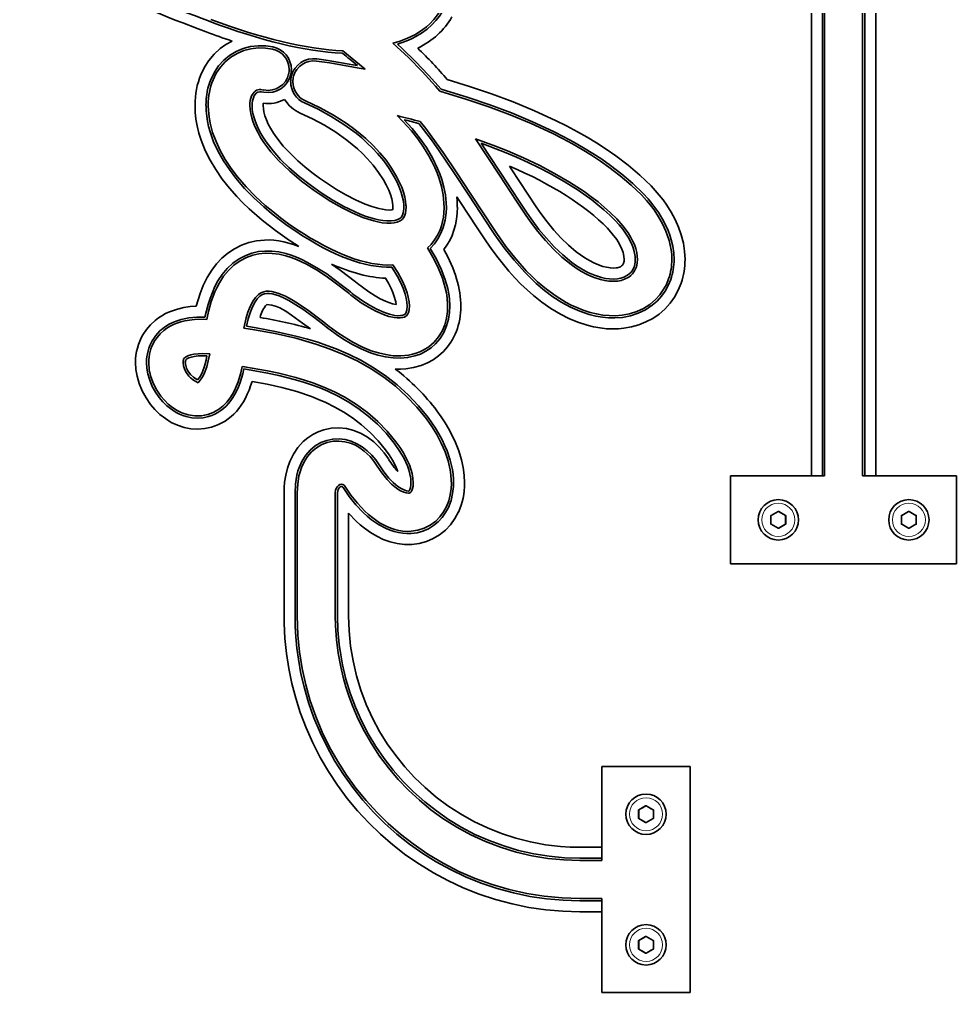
# Model space of a CAD drawing. Extents: x 155 to 1136, y 87 to 920.
# Drawn here: x 161.8 to 289.5, y 309.3 to 441.9 of the extents above; entities that cross this region are included whole.
import ezdxf

# ---------------------------------------------------------------- set-up
doc = ezdxf.new("R2010")
doc.units = 0

msp = doc.modelspace()

# ---------------------------------------------------------------- linework, layer by layer
at = {"color": 7, "lineweight": 35}
for p, q in [((269.75, 379.7), (269.75, 489)), ((271.25, 489), (271.25, 379.7)), ((271.55, 489), (271.55, 379.7)), ((276.74, 489), (276.74, 379.7)), ((277.04, 489), (277.04, 379.7)), ((278.54, 489), (278.54, 379.7))]:
    msp.add_line(p, q, dxfattribs=at)
at = {"color": 7, "lineweight": 35, "ltscale": 0.098192}
msp.add_line((208.95, 435.07), (205.92, 437.57), dxfattribs=at)
at = {"color": 7, "lineweight": 35, "ltscale": 0.000252398}
msp.add_line((223.98, 425.62), (223.99, 425.61), dxfattribs=at)
msp.add_line((223.98, 425.62), (223.99, 425.61), dxfattribs=at)
at = {"color": 7, "lineweight": 35, "ltscale": 0.149236}
msp.add_line((227.27, 420.64), (223.98, 425.62), dxfattribs=at)
at = {"color": 7, "lineweight": 35, "ltscale": 0.011049}
msp.add_line((228.84, 421.52), (228.6, 421.89), dxfattribs=at)
at = {"color": 7, "lineweight": 35, "ltscale": 0.019283}
msp.add_line((221.84, 417.07), (221.42, 417.72), dxfattribs=at)
at = {"color": 7, "lineweight": 35, "ltscale": 0.024292}
msp.add_line((186.79, 396.34), (187.76, 396.33), dxfattribs=at)
at = {"color": 7, "lineweight": 35, "ltscale": 0.024293}
msp.add_line((187.76, 396.33), (187.56, 395.38), dxfattribs=at)
at = {"color": 7, "lineweight": 35, "ltscale": 0.024294}
msp.add_line((187.76, 396.33), (187.56, 395.38), dxfattribs=at)
at = {"color": 7, "lineweight": 35, "ltscale": 0.008042}
msp.add_line((184.16, 395.35), (184.22, 395.66), dxfattribs=at)
at = {"color": 7, "lineweight": 35, "ltscale": 0.008052}
msp.add_line((184.22, 395.66), (184.48, 395.85), dxfattribs=at)
at = {"color": 7, "lineweight": 35, "ltscale": 0.00503}
msp.add_line((184.46, 395.29), (184.49, 395.49), dxfattribs=at)
at = {"color": 7, "lineweight": 35, "ltscale": 0.005031}
msp.add_line((184.49, 395.49), (184.65, 395.61), dxfattribs=at)
at = {"color": 7, "lineweight": 35, "ltscale": 0.015181}
msp.add_line((186.78, 396.04), (187.39, 396.03), dxfattribs=at)
at = {"color": 7, "lineweight": 35, "ltscale": 0.015182}
msp.add_line((187.39, 396.03), (187.27, 395.44), dxfattribs=at)
at = {"color": 7, "lineweight": 35, "ltscale": 0.018255}
msp.add_line((186.18, 392.35), (185.56, 392.73), dxfattribs=at)
at = {"color": 7, "lineweight": 35, "ltscale": 0.018248}
msp.add_line((186.18, 392.35), (185.56, 392.73), dxfattribs=at)
at = {"color": 7, "lineweight": 35, "ltscale": 0.011405}
msp.add_line((186.11, 392.75), (185.72, 392.99), dxfattribs=at)
at = {"color": 7, "lineweight": 35, "ltscale": 0.011408}
msp.add_line((186.38, 393.11), (186.11, 392.75), dxfattribs=at)
at = {"color": 7, "lineweight": 35, "ltscale": 0.018251}
msp.add_line((186.62, 392.93), (186.18, 392.35), dxfattribs=at)
msp.add_line((186.62, 392.93), (186.18, 392.35), dxfattribs=at)
at = {"color": 7, "lineweight": 35, "ltscale": 0.275003}
for p, q in [((269.75, 379.7), (258.75, 379.7)), ((258.75, 379.7), (269.75, 379.7)), ((278.54, 379.7), (289.54, 379.7)), ((278.54, 379.7), (289.54, 379.7)), ((241.22, 329.1), (241.22, 340.1)), ((241.22, 329.1), (241.22, 340.1)), ((241.22, 320.31), (241.22, 309.31)), ((241.22, 309.31), (241.22, 320.31))]:
    msp.add_line(p, q, dxfattribs=at)
at = {"color": 7, "lineweight": 35, "ltscale": 0.3}
for p, q in [((258.75, 379.7), (258.75, 367.7)), ((258.75, 379.7), (258.75, 367.7)), ((289.54, 379.7), (289.54, 367.7)), ((241.22, 340.1), (253.22, 340.1)), ((241.22, 340.1), (253.22, 340.1)), ((241.22, 309.31), (253.22, 309.31))]:
    msp.add_line(p, q, dxfattribs=at)
at = {"color": 7, "lineweight": 35, "ltscale": 0.0375}
for p, q in [((269.75, 379.7), (271.25, 379.7)), ((269.75, 379.7), (271.25, 379.7)), ((278.54, 379.7), (277.04, 379.7)), ((277.04, 379.7), (278.54, 379.7)), ((241.22, 327.6), (241.22, 329.1)), ((241.22, 327.6), (241.22, 329.1)), ((241.22, 320.31), (241.22, 321.81)), ((241.22, 320.31), (241.22, 321.81))]:
    msp.add_line(p, q, dxfattribs=at)
at = {"color": 7, "lineweight": 35, "ltscale": 0.0075}
for p, q in [((271.25, 379.7), (271.55, 379.7)), ((276.74, 379.7), (277.04, 379.7)), ((241.22, 327.6), (241.22, 327.3)), ((241.22, 322.11), (241.22, 321.81))]:
    msp.add_line(p, q, dxfattribs=at)
at = {"color": 7, "lineweight": 35, "ltscale": 0.418545}
for p, q in [((197.89, 360.63), (197.89, 377.38)), ((199.39, 360.63), (199.39, 377.38)), ((199.69, 360.63), (199.69, 377.38)), ((204.88, 360.63), (204.88, 377.38)), ((205.18, 360.63), (205.18, 377.38))]:
    msp.add_line(p, q, dxfattribs=at)
at = {"color": 7, "lineweight": 35, "ltscale": 0.349131}
msp.add_line((206.68, 374.6), (206.68, 360.63), dxfattribs=at)
at = {"color": 7, "lineweight": 13, "ltscale": 0.027424}
for p, q in [((264.2, 374.25), (264.2, 373.16)), ((266.25, 374.34), (265.3, 374.89)), ((266.3, 373.16), (266.3, 374.25)), ((281.99, 374.25), (281.99, 373.16)), ((282.99, 374.89), (282.04, 374.34)), ((284.04, 374.34), (283.09, 374.89)), ((284.09, 373.16), (284.09, 374.25)), ((264.25, 373.07), (265.2, 372.52)), ((247.17, 334.79), (246.22, 334.24)), ((248.22, 334.24), (247.27, 334.79)), ((246.22, 332.97), (247.17, 332.42)), ((247.27, 332.42), (248.22, 332.97)), ((247.17, 316.99), (246.22, 316.45)), ((248.22, 316.45), (247.27, 316.99)), ((246.17, 316.36), (246.17, 315.26)), ((248.27, 315.26), (248.27, 316.36)), ((246.22, 315.18), (247.17, 314.63)), ((247.27, 314.63), (248.22, 315.18))]:
    msp.add_line(p, q, dxfattribs=at)
at = {"color": 7, "lineweight": 13, "ltscale": 0.00125}
for p, q in [((264.2, 374.25), (264.25, 374.25)), ((264.25, 374.34), (264.27, 374.3)), ((265.2, 374.89), (265.22, 374.84)), ((265.3, 374.89), (265.27, 374.84)), ((266.25, 374.34), (266.22, 374.3)), ((266.3, 374.25), (266.25, 374.25)), ((281.99, 374.25), (282.04, 374.25)), ((282.04, 374.34), (282.06, 374.3)), ((282.99, 374.89), (283.01, 374.84)), ((283.09, 374.89), (283.06, 374.84)), ((284.04, 374.34), (284.01, 374.3)), ((284.09, 374.25), (284.04, 374.25)), ((264.2, 373.16), (264.25, 373.16)), ((264.25, 373.07), (264.27, 373.11)), ((265.2, 372.52), (265.22, 372.56)), ((265.3, 372.52), (265.27, 372.56)), ((266.25, 373.07), (266.22, 373.11)), ((266.3, 373.16), (266.25, 373.16)), ((281.99, 373.16), (282.04, 373.16)), ((282.04, 373.07), (282.06, 373.11)), ((282.99, 372.52), (283.01, 372.56)), ((283.09, 372.52), (283.06, 372.56)), ((284.04, 373.07), (284.01, 373.11)), ((284.09, 373.16), (284.04, 373.16)), ((246.17, 334.15), (246.22, 334.15)), ((246.22, 334.24), (246.24, 334.19)), ((247.17, 334.79), (247.19, 334.74)), ((247.27, 334.79), (247.24, 334.74)), ((248.22, 334.24), (248.19, 334.19)), ((248.27, 334.15), (248.22, 334.15)), ((246.17, 333.05), (246.22, 333.05)), ((246.22, 332.97), (246.24, 333.01)), ((248.22, 332.97), (248.19, 333.01)), ((248.27, 333.05), (248.22, 333.05)), ((247.17, 332.42), (247.19, 332.46)), ((247.27, 332.42), (247.24, 332.46)), ((247.17, 316.99), (247.19, 316.95)), ((247.27, 316.99), (247.24, 316.95)), ((246.17, 316.36), (246.22, 316.36)), ((246.22, 316.45), (246.24, 316.4)), ((248.22, 316.45), (248.19, 316.4)), ((248.27, 316.36), (248.22, 316.36)), ((246.17, 315.26), (246.22, 315.26)), ((246.22, 315.18), (246.24, 315.22)), ((247.17, 314.63), (247.19, 314.67)), ((247.27, 314.63), (247.24, 314.67)), ((248.22, 315.18), (248.19, 315.22)), ((248.27, 315.26), (248.22, 315.26))]:
    msp.add_line(p, q, dxfattribs=at)
at = {"color": 7, "lineweight": 13, "ltscale": 0.027423}
msp.add_line((265.2, 374.89), (264.25, 374.34), dxfattribs=at)
at = {"color": 7, "lineweight": 35, "ltscale": 0.027424}
for p, q in [((264.25, 374.25), (264.25, 373.16)), ((265.22, 374.84), (264.27, 374.3)), ((266.22, 374.3), (265.27, 374.84)), ((266.25, 373.16), (266.25, 374.25)), ((282.04, 374.25), (282.04, 373.16)), ((283.01, 374.84), (282.06, 374.3)), ((284.01, 374.3), (283.06, 374.84)), ((284.04, 373.16), (284.04, 374.25)), ((246.22, 316.36), (246.22, 315.26)), ((248.22, 315.26), (248.22, 316.36))]:
    msp.add_line(p, q, dxfattribs=at)
at = {"color": 7, "lineweight": 13, "ltscale": 0.000750001}
for p, q in [((266.22, 374.23), (266.22, 374.26)), ((284.01, 374.23), (284.01, 374.26))]:
    msp.add_line(p, q, dxfattribs=at)
at = {"color": 7, "lineweight": 13, "ltscale": 0.000750008}
for p, q in [((264.27, 373.17), (264.28, 373.14)), ((282.07, 373.17), (282.07, 373.14))]:
    msp.add_line(p, q, dxfattribs=at)
at = {"color": 7, "lineweight": 35, "ltscale": 0.027425}
for p, q in [((264.27, 373.11), (265.22, 372.56)), ((265.27, 372.56), (266.22, 373.11)), ((282.06, 373.11), (283.01, 372.56)), ((283.06, 372.56), (284.01, 373.11)), ((246.22, 334.15), (246.22, 333.05)), ((247.19, 334.74), (246.24, 334.19)), ((248.19, 334.19), (247.24, 334.74)), ((248.22, 333.05), (248.22, 334.15)), ((246.24, 333.01), (247.19, 332.46)), ((247.24, 332.46), (248.19, 333.01)), ((247.19, 316.95), (246.24, 316.4)), ((248.19, 316.4), (247.24, 316.95)), ((246.24, 315.22), (247.19, 314.67)), ((247.24, 314.67), (248.19, 315.22))]:
    msp.add_line(p, q, dxfattribs=at)
at = {"color": 7, "lineweight": 13, "ltscale": 0.027425}
for p, q in [((265.3, 372.52), (266.25, 373.07)), ((282.04, 373.07), (282.99, 372.52)), ((283.09, 372.52), (284.04, 373.07)), ((246.17, 334.15), (246.17, 333.05)), ((248.27, 333.05), (248.27, 334.15))]:
    msp.add_line(p, q, dxfattribs=at)
at = {"color": 7, "lineweight": 35, "ltscale": 0.325}
for p, q in [((271.75, 367.7), (258.75, 367.7)), ((289.54, 367.7), (276.54, 367.7)), ((253.22, 340.1), (253.22, 327.1)), ((253.22, 322.31), (253.22, 309.31))]:
    msp.add_line(p, q, dxfattribs=at)
at = {"color": 7, "lineweight": 35, "ltscale": 0.119794}
for p, q in [((276.54, 367.7), (271.75, 367.7)), ((253.22, 327.1), (253.22, 322.31))]:
    msp.add_line(p, q, dxfattribs=at)
at = {"color": 7, "lineweight": 13, "ltscale": 0.000750005}
msp.add_line((248.19, 334.13), (248.19, 334.16), dxfattribs=at)
at = {"color": 7, "lineweight": 13, "ltscale": 0.000750767}
for p, q in [((246.24, 333.07), (246.24, 333.04)), ((248.19, 316.34), (248.19, 316.37)), ((246.24, 315.28), (246.24, 315.25))]:
    msp.add_line(p, q, dxfattribs=at)
at = {"color": 7, "lineweight": 35, "ltscale": 0.075}
for p, q in [((238.22, 329.1), (241.22, 329.1)), ((238.22, 327.6), (241.22, 327.6)), ((238.22, 327.3), (241.22, 327.3)), ((238.22, 322.11), (241.22, 322.11)), ((238.22, 321.81), (241.22, 321.81)), ((238.22, 320.31), (241.22, 320.31))]:
    msp.add_line(p, q, dxfattribs=at)
at = {"color": 7, "lineweight": 35}
for points in [[(212.74, 438.64), (213.57, 438.88), (214.71, 439.3), (215.8, 439.83), (216.82, 440.49), (217.3, 440.86), (217.75, 441.26), (218.3, 441.84), (218.8, 442.47), (219.21, 443.11)], [(213.34, 438.49), (214.63, 438.94), (215.26, 439.22), (215.86, 439.53), (216.64, 440), (217.38, 440.53), (218.05, 441.13), (218.58, 441.7), (219.06, 442.32), (219.47, 442.96)], [(186.56, 434.33), (187.05, 435.34), (187.66, 436.28), (188.38, 437.14), (189.2, 437.89), (189.98, 438.45), (190.82, 438.92)], [(187.94, 433.75), (188.4, 434.68), (188.98, 435.54), (189.68, 436.3), (190.48, 436.96), (191.36, 437.5), (192.32, 437.91), (193.32, 438.17), (194.35, 438.29), (195.39, 438.27), (196.38, 438.12)], [(188.22, 433.63), (188.66, 434.53), (189.22, 435.35), (189.88, 436.09), (190.65, 436.72), (191.49, 437.23), (192.41, 437.62), (193.37, 437.87), (194.35, 437.99), (195.35, 437.97), (196.31, 437.83)], [(219.12, 432.09), (218.53, 432.78), (216.72, 434.77), (214.83, 436.69), (212.74, 438.64)], [(219.29, 432.35), (217.59, 434.28), (215.82, 436.13), (213.97, 437.92), (213.34, 438.49)], [(202.31, 436.2), (204.11, 435.93), (207.87, 435.27), (208.95, 435.07)], [(202.35, 436.49), (203.91, 436.27), (207.27, 435.69), (207.89, 435.57)], [(220.14, 433.67), (223.16, 432.75), (226.15, 431.74), (229.11, 430.64), (232.02, 429.43), (234.89, 428.11), (236.4, 427.36), (237.89, 426.56), (239.18, 425.83), (240.45, 425.06), (241.78, 424.21), (243.09, 423.3), (244.77, 422.03), (246.38, 420.67), (247.9, 419.2)], [(195.16, 432.25), (194.72, 432.31), (194.5, 432.3), (194.16, 432.21), (193.97, 432.1), (193.8, 431.96), (193.55, 431.61), (193.47, 431.44)], [(246.82, 418.16), (245.41, 419.52), (243.92, 420.79), (242.36, 421.99), (241.19, 422.81), (239.99, 423.59), (238.7, 424.39), (237.38, 425.14), (236, 425.89), (234.61, 426.6), (231.77, 427.92), (228.88, 429.12), (225.95, 430.22), (222.99, 431.23), (219.29, 432.35)], [(195.1, 431.96), (194.84, 432), (194.58, 432), (194.34, 431.96), (194.13, 431.85), (193.9, 431.61), (193.75, 431.32)], [(246.61, 417.95), (245.2, 419.3), (243.72, 420.57), (242.16, 421.76), (241, 422.58), (239.8, 423.36), (238.51, 424.15), (237.2, 424.9), (235.82, 425.64), (234.43, 426.35), (231.59, 427.67), (228.71, 428.87), (225.78, 429.97), (222.81, 430.97), (219.12, 432.09)], [(198.65, 411.76), (196.73, 413.1), (194.89, 414.54), (193.12, 416.08), (192.28, 416.89), (191.47, 417.73), (190.44, 418.9), (189.47, 420.12), (188.59, 421.41), (187.83, 422.69), (187.16, 424.02), (186.61, 425.41), (186.3, 426.37), (186.06, 427.35), (185.89, 428.28), (185.79, 429.22), (185.76, 430.15)], [(199.48, 413.01), (198.34, 413.79), (197.23, 414.61), (196.16, 415.45), (195.13, 416.32), (193.78, 417.55), (192.51, 418.85), (191.32, 420.24), (190.44, 421.4), (189.63, 422.62), (188.91, 423.89), (188.3, 425.2), (187.81, 426.56), (187.61, 427.29), (187.46, 428.02), (187.35, 428.71), (187.28, 429.4), (187.26, 430.15)], [(199.65, 413.26), (198.51, 414.04), (197.4, 414.86), (196.35, 415.68), (195.33, 416.54), (194, 417.76), (192.73, 419.06), (191.56, 420.42), (190.69, 421.57), (189.89, 422.77), (189.18, 424.02), (188.62, 425.22), (188.16, 426.46), (187.82, 427.74), (187.67, 428.6), (187.58, 429.47), (187.56, 430.15)], [(193.24, 430.15), (193.27, 429.59), (193.36, 429.04), (193.5, 428.44), (193.69, 427.86), (193.97, 427.17), (194.3, 426.5), (194.7, 425.8), (195.13, 425.12), (196.09, 423.85), (197.15, 422.65), (197.89, 421.9), (198.66, 421.18), (200.28, 419.82), (201.98, 418.56), (202.8, 418)], [(193.54, 430.15), (193.57, 429.6), (193.66, 429.06), (193.8, 428.47), (193.99, 427.9), (194.28, 427.22), (194.61, 426.56), (195.01, 425.86), (195.45, 425.19), (196.39, 423.96), (197.43, 422.79), (198.55, 421.68), (199.96, 420.46), (201.44, 419.32), (202.97, 418.25)], [(195.04, 430.15), (195.07, 429.7), (195.14, 429.27), (195.29, 428.72), (195.49, 428.18), (195.74, 427.61), (196.03, 427.06), (196.45, 426.39), (196.9, 425.73), (197.79, 424.62), (198.75, 423.58), (199.78, 422.59), (200.72, 421.78), (201.69, 421), (202.73, 420.23), (203.8, 419.5)], [(214.21, 416.55), (214.15, 417.1), (214.04, 417.63), (213.86, 418.3), (213.63, 418.94), (213.3, 419.7), (212.92, 420.43), (212.24, 421.54), (211.48, 422.59), (210.65, 423.59), (209.96, 424.33), (209.24, 425.03), (208.48, 425.72), (207.7, 426.37), (206.06, 427.57), (204.33, 428.66), (202.54, 429.63), (200.7, 430.49)], [(214.51, 416.57), (214.45, 417.13), (214.34, 417.67), (214.16, 418.34), (213.93, 419), (213.6, 419.76), (213.23, 420.49), (212.55, 421.62), (211.79, 422.69), (210.96, 423.7), (210.02, 424.7), (209.03, 425.64), (207.99, 426.52), (207.17, 427.15), (206.34, 427.74), (204.61, 428.84), (202.82, 429.82), (200.82, 430.76)], [(212.71, 416.47), (212.66, 416.95), (212.56, 417.42), (212.38, 418.02), (212.15, 418.61), (211.82, 419.32), (211.44, 420), (210.77, 421.03), (210.03, 422), (209.22, 422.92), (208.57, 423.59), (207.9, 424.23), (206.46, 425.42), (204.97, 426.49), (203.4, 427.46), (201.77, 428.33), (200.1, 429.11)], [(219.69, 416.86), (219.57, 417.98), (219.34, 419.1), (219.02, 420.19), (218.74, 420.95), (218.43, 421.7), (218.04, 422.51), (217.61, 423.3), (216.9, 424.47), (216.11, 425.6), (215.25, 426.68), (214.1, 427.96), (213.31, 428.76)], [(219.99, 416.88), (219.88, 417.95), (219.67, 419.01), (219.38, 420.05), (219.12, 420.81), (218.82, 421.56), (218.11, 423.02), (217.29, 424.41), (216.37, 425.74), (215.37, 427.01), (214.28, 428.2)], [(216.28, 427.68), (217.97, 425.47), (219.05, 423.97), (221.13, 420.9), (223.09, 417.91)], [(216.46, 427.94), (217.2, 427), (218.64, 425.06), (219.57, 423.75), (221.36, 421.09), (223.34, 418.08)], [(223.99, 425.61), (226.71, 424.61), (228.36, 423.95), (230.53, 423.01), (232.66, 422), (234.76, 420.9), (236.8, 419.71), (238.78, 418.42), (239.74, 417.72), (240.68, 417), (241.53, 416.29), (242.36, 415.54), (243.25, 414.68)], [(223.99, 425.61), (226.71, 424.61), (228.36, 423.95), (230.53, 423.01), (232.66, 422), (234.76, 420.9), (236.8, 419.71), (238.78, 418.42), (239.74, 417.72), (240.68, 417), (241.53, 416.29), (242.36, 415.54), (243.25, 414.68)], [(227.52, 420.8), (225.67, 423.62), (224.74, 425.03)], [(224.74, 425.03), (227.92, 423.8), (229.55, 423.11), (231.16, 422.39), (232.64, 421.67), (234.09, 420.92), (236.07, 419.8), (237.99, 418.59), (239.84, 417.27), (241.49, 415.93), (242.28, 415.21), (243.03, 414.47)], [(232.26, 416.33), (231.11, 418.05), (228.84, 421.52)], [(230.77, 415.32), (229.59, 417.09), (227.27, 420.64)], [(231.02, 415.49), (229.84, 417.25), (227.52, 420.8)], [(203.8, 419.5), (205.05, 418.7), (206.33, 417.95), (207.62, 417.28), (208.95, 416.7), (209.87, 416.37), (210.82, 416.1), (211.29, 416), (211.77, 415.93), (212.23, 415.9), (212.54, 415.92), (212.69, 415.94)], [(247.9, 419.2), (249.03, 417.94), (249.56, 417.27), (250.05, 416.58), (250.66, 415.62), (251.2, 414.62), (251.66, 413.58), (252.03, 412.51), (252.31, 411.41), (252.48, 410.29), (252.54, 409.17)], [(202.8, 418), (204.28, 417.06), (205.8, 416.19), (207.19, 415.5), (208.62, 414.89), (209.36, 414.64), (210.11, 414.42), (210.69, 414.28), (211.28, 414.18), (211.88, 414.12), (212.49, 414.12), (212.9, 414.16), (213.32, 414.25), (213.73, 414.43)], [(202.97, 418.25), (204.45, 417.31), (205.96, 416.44), (207.5, 415.68), (208.28, 415.35), (209.09, 415.04), (210.2, 414.71), (210.77, 414.57), (211.34, 414.48), (211.92, 414.42), (212.49, 414.42), (213.01, 414.48), (213.27, 414.55), (213.58, 414.69)], [(223.09, 417.91), (226.27, 413.07), (226.63, 412.53)], [(223.34, 418.08), (226.52, 413.24), (226.88, 412.7)], [(250.74, 409.17), (250.72, 409.83), (250.64, 410.48), (250.53, 411.13), (250.37, 411.77), (249.94, 413.02), (249.48, 414.02), (248.94, 414.99), (248.32, 415.91), (247.82, 416.58), (247.29, 417.22), (246.61, 417.95)], [(251.04, 409.17), (251, 410.08), (250.87, 410.97), (250.66, 411.85), (250.46, 412.5), (250.22, 413.13), (249.64, 414.36), (248.95, 415.53), (248.16, 416.63), (247.51, 417.41), (246.82, 418.16)], [(213.58, 414.69), (213.84, 414.9), (214.03, 415.19), (214.14, 415.53), (214.21, 416.08), (214.22, 416.27)], [(213.73, 414.43), (214, 414.63), (214.21, 414.89), (214.35, 415.18), (214.44, 415.49), (214.5, 415.88), (214.52, 416.27)], [(217.42, 410.73), (217.92, 411.22), (218.41, 411.83), (218.82, 412.5), (219.15, 413.21), (219.34, 413.77), (219.49, 414.33), (219.61, 414.92), (219.68, 415.52), (219.71, 416.19), (219.69, 416.86)], [(217.81, 410.68), (218.38, 411.3), (218.87, 412), (219.27, 412.74), (219.58, 413.53), (219.84, 414.52), (219.98, 415.53), (220.01, 416.2), (219.99, 416.88)], [(225.39, 411.69), (224.19, 413.48), (221.84, 417.07)], [(243.14, 408.01), (242.76, 407.99), (242.37, 408.01), (241.85, 408.1), (241.35, 408.22), (240.73, 408.44), (240.13, 408.7), (239.5, 409.02), (238.89, 409.39), (237.72, 410.21), (236.64, 411.13), (235.62, 412.12), (234.66, 413.18), (233.75, 414.28), (232.9, 415.42), (232.26, 416.33)], [(243.38, 406.23), (242.76, 406.19), (242.15, 406.22), (241.59, 406.3), (241.04, 406.42), (240.41, 406.61), (239.81, 406.84), (239.1, 407.17), (238.41, 407.55), (237.7, 407.99), (237.02, 408.47), (235.77, 409.48), (234.6, 410.58), (233.5, 411.76), (232.47, 412.99), (231.5, 414.28), (230.77, 415.32)], [(243.38, 406.23), (242.76, 406.19), (242.15, 406.22), (241.59, 406.3), (241.04, 406.42), (240.41, 406.61), (239.81, 406.84), (239.1, 407.17), (238.41, 407.55), (237.7, 407.99), (237.02, 408.47), (235.77, 409.48), (234.6, 410.58), (233.5, 411.76), (232.47, 412.99), (231.5, 414.28), (230.77, 415.32)], [(243.34, 406.53), (242.79, 406.49), (242.24, 406.51), (241.69, 406.59), (241.14, 406.71), (240.2, 407.01), (239.29, 407.41), (238.43, 407.89), (237.75, 408.31), (237.11, 408.77), (235.87, 409.78), (234.72, 410.88), (233.64, 412.05), (232.63, 413.27), (231.81, 414.37), (231.02, 415.49)], [(243.03, 414.47), (243.57, 413.89), (244.07, 413.28), (244.44, 412.76), (244.79, 412.22), (245.27, 411.27), (245.47, 410.77), (245.61, 410.25), (245.73, 409.56), (245.73, 408.86), (245.68, 408.51), (245.59, 408.17)], [(243.25, 414.68), (244.06, 413.77), (244.79, 412.79), (245.11, 412.27), (245.4, 411.72), (245.63, 411.2), (245.82, 410.66), (245.95, 410.13), (246.03, 409.59), (246.05, 409.15), (246.02, 408.72), (245.96, 408.39), (245.87, 408.07)], [(243.25, 414.68), (244.06, 413.77), (244.79, 412.79), (245.11, 412.27), (245.4, 411.72), (245.63, 411.2), (245.82, 410.66), (245.95, 410.13), (246.03, 409.59), (246.05, 409.15), (246.02, 408.72), (245.96, 408.39), (245.87, 408.07)], [(226.63, 412.53), (227.89, 410.76), (229.24, 409.05), (230.7, 407.42), (231.46, 406.65), (232.26, 405.9), (233.37, 404.96), (234.53, 404.1), (235.75, 403.31), (236.95, 402.66), (238.19, 402.12), (239.48, 401.68), (240.37, 401.46), (241.27, 401.31), (242.11, 401.22), (242.96, 401.2), (244.02, 401.28)], [(226.88, 412.7), (228.13, 410.94), (229.47, 409.24), (230.91, 407.63), (231.67, 406.87), (232.45, 406.13), (233.68, 405.1), (234.97, 404.16), (236.34, 403.32), (237.04, 402.95), (237.77, 402.62), (238.67, 402.26), (239.59, 401.96), (240.46, 401.75), (241.35, 401.6), (242.18, 401.52), (243.01, 401.51), (243.98, 401.58)], [(241.96, 413.42), (242.63, 412.68), (243.23, 411.88), (243.62, 411.25), (243.93, 410.58), (244.1, 410.12), (244.21, 409.63), (244.25, 409.18)], [(185.92, 402.81), (186.17, 403.67), (186.45, 404.52), (186.89, 405.63), (187.42, 406.7), (188.04, 407.72), (188.69, 408.57), (189.42, 409.35), (190.24, 410.04), (191.14, 410.63), (192.08, 411.1)], [(192.08, 411.1), (193.09, 411.47), (194.14, 411.7), (195.21, 411.81), (195.86, 411.82), (196.5, 411.78), (197.19, 411.69), (197.88, 411.57), (199.17, 411.21), (199.92, 410.94)], [(244.21, 399.79), (243.45, 399.72), (242.69, 399.7), (241.83, 399.74), (240.96, 399.84), (240.07, 400), (239.19, 400.21), (237.94, 400.62), (236.72, 401.12), (235.55, 401.71), (234.27, 402.48), (233.04, 403.33), (231.87, 404.26), (231.01, 405.02), (230.18, 405.81), (229.34, 406.67), (228.54, 407.56), (227.05, 409.38), (226.2, 410.52), (225.39, 411.69)], [(187.11, 401.32), (187.54, 403.02), (187.81, 403.85), (188.12, 404.67), (188.48, 405.47), (188.89, 406.24), (189.47, 407.12), (190.14, 407.93), (190.9, 408.65), (191.76, 409.25), (192.67, 409.72)], [(192.67, 409.72), (193.52, 410.03), (194.39, 410.23), (195.28, 410.32), (196.24, 410.31), (197.19, 410.19), (198.13, 409.98), (198.87, 409.75), (199.6, 409.48), (200.32, 409.17), (201.02, 408.82), (202.38, 408.05), (203.71, 407.19), (204.56, 406.58), (206.22, 405.32), (206.7, 404.94)], [(192.79, 409.45), (193.62, 409.74), (194.47, 409.94), (195.34, 410.02), (196.29, 410), (197.23, 409.88), (198.15, 409.66), (198.88, 409.43), (199.59, 409.16), (200.97, 408.51), (202.31, 407.74), (203.61, 406.89), (204.87, 405.98), (206.52, 404.7)], [(218.33, 397.89), (218.93, 398.61), (219.42, 399.41), (219.79, 400.27), (220.03, 401.18), (220.16, 402.08), (220.18, 403), (220.12, 403.92), (220.01, 404.61), (219.87, 405.29), (219.48, 406.63), (218.96, 407.92), (218.34, 409.18), (217.42, 410.73)], [(218.54, 397.68), (219.16, 398.42), (219.67, 399.23), (220.05, 400.11), (220.31, 401.04), (220.45, 401.95), (220.48, 402.87), (220.43, 403.8), (220.34, 404.5), (220.2, 405.19), (219.82, 406.54), (219.32, 407.86), (218.62, 409.3), (217.81, 410.68)], [(187.35, 401.01), (187.59, 402.06), (187.98, 403.42), (188.47, 404.74), (188.77, 405.38), (189.09, 405.99), (189.66, 406.87), (190.31, 407.68), (191.06, 408.39), (191.9, 408.99), (192.79, 409.45)], [(204.37, 408.54), (205.54, 407.72), (207.63, 406.12)], [(214.97, 402.79), (214.93, 403.41), (214.82, 404.02), (214.66, 404.62), (214.35, 405.48), (213.97, 406.32), (213.39, 407.39), (212.71, 408.42)], [(244.17, 408.67), (244.03, 408.41), (243.9, 408.28), (243.73, 408.18), (243.31, 408.04), (243.14, 408.01)], [(214.67, 402.79), (214.64, 403.34), (214.54, 403.9), (214.39, 404.46), (214.11, 405.28), (213.75, 406.08), (213.34, 406.86), (212.56, 408.11)], [(245.59, 408.17), (245.41, 407.77), (245.15, 407.41), (244.71, 407.02), (244.19, 406.74), (243.77, 406.61), (243.34, 406.53)], [(245.87, 408.07), (245.67, 407.62), (245.38, 407.22), (245.14, 406.98), (244.88, 406.77), (244.3, 406.47), (243.84, 406.32), (243.38, 406.23)], [(245.87, 408.07), (245.67, 407.62), (245.38, 407.22), (245.14, 406.98), (244.88, 406.77), (244.3, 406.47), (243.84, 406.32), (243.38, 406.23)], [(213.16, 403.03), (213.11, 403.4), (212.92, 404.14), (212.73, 404.68), (212.5, 405.22), (212.14, 405.93), (211.74, 406.62)], [(243.98, 401.58), (244.98, 401.77), (245.96, 402.08), (246.88, 402.5), (247.74, 403.05), (248.52, 403.71), (249.09, 404.33), (249.58, 405.02), (249.99, 405.76), (250.3, 406.53)], [(244.02, 401.28), (245.1, 401.49), (246.15, 401.83), (247.14, 402.31), (248.06, 402.92), (248.73, 403.49), (249.32, 404.15), (249.83, 404.86), (250.26, 405.64), (250.59, 406.43)], [(252, 405.94), (251.6, 404.97), (251.1, 404.05), (250.49, 403.2), (249.78, 402.42), (248.99, 401.73), (248.13, 401.14), (247.2, 400.65), (246.23, 400.26), (245.22, 399.97), (244.21, 399.79)], [(192.41, 399.83), (192.74, 401.23), (192.98, 402.01), (193.17, 402.52), (193.4, 403.02), (193.67, 403.51), (193.99, 403.97), (194.39, 404.39), (194.61, 404.55), (194.85, 404.68)], [(192.76, 400.07), (193, 401.06), (193.31, 402.03), (193.6, 402.73), (193.95, 403.4), (194.25, 403.81), (194.59, 404.16), (194.77, 404.3), (194.96, 404.4)], [(194.85, 404.68), (195.15, 404.78), (195.47, 404.83), (195.85, 404.83), (196.23, 404.79), (196.71, 404.68), (197.18, 404.53), (198.07, 404.15), (198.91, 403.71), (199.72, 403.23), (201.27, 402.17), (202.79, 401.03), (203.31, 400.62)], [(194.96, 404.4), (195.25, 404.49), (195.55, 404.53), (195.92, 404.53), (196.29, 404.47), (196.76, 404.36), (197.21, 404.2), (197.9, 403.9), (198.56, 403.56), (199.51, 403.01), (200.43, 402.4), (201.95, 401.29), (203.12, 400.39)], [(208.58, 405.38), (209.44, 404.76), (210.33, 404.2), (211, 403.82), (211.7, 403.49), (212.18, 403.3), (212.67, 403.14), (213.16, 403.03)], [(195.55, 403.03), (196.22, 402.95), (196.87, 402.75), (197.3, 402.57), (198.13, 402.11), (198.91, 401.59), (200.42, 400.51), (201.52, 399.73)], [(207.49, 403.95), (208.42, 403.28), (209.38, 402.67), (210.38, 402.12), (211.44, 401.66), (212.17, 401.42), (212.93, 401.26), (213.33, 401.22), (213.73, 401.21), (214.1, 401.27), (214.29, 401.32), (214.51, 401.43), (214.61, 401.52)], [(207.67, 404.18), (208.59, 403.52), (209.55, 402.92), (210.53, 402.38), (211.57, 401.93), (212.28, 401.7), (213.01, 401.55), (213.38, 401.51), (213.74, 401.52), (213.99, 401.55), (214.22, 401.62), (214.39, 401.73)], [(178.66, 398.91), (179.14, 399.62), (179.7, 400.28), (180.33, 400.86), (180.77, 401.2), (181.24, 401.51), (181.76, 401.79), (182.29, 402.04), (183.38, 402.41), (184.22, 402.61), (185.08, 402.74), (185.92, 402.81)], [(214.39, 401.73), (214.48, 401.84), (214.55, 401.98), (214.62, 402.24), (214.67, 402.79)], [(214.61, 401.52), (214.73, 401.68), (214.88, 402.02), (214.94, 402.35), (214.97, 402.79)], [(179.96, 398.15), (180.42, 398.83), (180.97, 399.43), (181.54, 399.9), (182.15, 400.29), (182.81, 400.62), (183.32, 400.82), (183.85, 400.98), (184.92, 401.2), (186.01, 401.31), (187.11, 401.32)], [(180.21, 398), (180.59, 398.55), (181.03, 399.06), (181.52, 399.51), (181.93, 399.8), (182.36, 400.07), (182.82, 400.29), (183.29, 400.48), (183.81, 400.66), (184.35, 400.79), (185.02, 400.91), (185.69, 400.99), (186.94, 401.02), (187.35, 401.01)], [(217.29, 387.45), (216, 389.04), (214.59, 390.52), (213.08, 391.9), (211.47, 393.15), (209.76, 394.28), (207.97, 395.3), (206.1, 396.19), (204.19, 396.97), (202.23, 397.65), (200.86, 398.06), (199.48, 398.43), (196.68, 399.07), (193.86, 399.59), (192.41, 399.83)], [(217.53, 387.63), (216.23, 389.23), (214.82, 390.72), (213.3, 392.1), (211.68, 393.37), (209.96, 394.51), (208.35, 395.43), (206.69, 396.26), (204.98, 396.99), (203.74, 397.46), (202.48, 397.89), (201.09, 398.31), (199.68, 398.69), (196.9, 399.33), (194.1, 399.85), (192.76, 400.07)], [(204.18, 399.56), (205.04, 398.94), (205.91, 398.35), (207.12, 397.63), (208.38, 396.99), (209.68, 396.46), (210.68, 396.14), (211.71, 395.9), (212.76, 395.76), (213.75, 395.73), (214.73, 395.81), (215.7, 396.02), (216.48, 396.29), (217.23, 396.66), (217.92, 397.13), (218.54, 397.68)], [(204.36, 399.8), (205.21, 399.19), (206.07, 398.61), (207.26, 397.9), (208.5, 397.27), (209.78, 396.74), (210.76, 396.43), (211.76, 396.2), (212.78, 396.06), (213.83, 396.03), (214.87, 396.14), (215.4, 396.25), (215.92, 396.4), (216.39, 396.58), (216.84, 396.79), (217.63, 397.28), (218.33, 397.89)], [(184.48, 395.85), (184.79, 396.03), (185.18, 396.17), (185.6, 396.26), (186.19, 396.32), (186.79, 396.34)], [(219.61, 396.64), (218.95, 396.03), (218.21, 395.51), (217.42, 395.07), (216.59, 394.72), (215.55, 394.43), (214.48, 394.27), (213.76, 394.23), (213.04, 394.23)], [(179.7, 389.43), (179.09, 390.31), (178.56, 391.26), (178.15, 392.25), (177.86, 393.29), (177.7, 394.2), (177.65, 395.11)], [(180.89, 390.35), (180.37, 391.09), (179.93, 391.88), (179.58, 392.72), (179.33, 393.58), (179.2, 394.34), (179.15, 395.11)], [(181.12, 390.54), (180.56, 391.36), (180.09, 392.24), (179.74, 393.17), (179.53, 394.13), (179.45, 395.11)], [(184.53, 393.87), (184.33, 394.27), (184.2, 394.67), (184.14, 395.13)], [(184.79, 394.01), (184.61, 394.38), (184.49, 394.74), (184.44, 395.13)], [(184.65, 395.61), (184.91, 395.76), (185.26, 395.88), (185.65, 395.96), (186.21, 396.02), (186.78, 396.04)], [(187.27, 395.44), (187.07, 394.62), (186.79, 393.84), (186.6, 393.45), (186.38, 393.11)], [(187.56, 395.38), (187.35, 394.53), (187.07, 393.73), (186.86, 393.3), (186.62, 392.93)], [(187.56, 395.38), (187.35, 394.53), (187.07, 393.73), (186.86, 393.3), (186.62, 392.93)], [(185.56, 392.73), (185.36, 392.88), (184.93, 393.29), (184.53, 393.87)], [(185.72, 392.99), (185.54, 393.12), (185.15, 393.49), (184.79, 394.01)], [(192.19, 394.6), (191.99, 393.72), (191.62, 392.48), (191.39, 391.88), (191.12, 391.3), (190.85, 390.8), (190.55, 390.32), (190.09, 389.73), (189.56, 389.2), (188.98, 388.74), (188.25, 388.33), (187.51, 388.05)], [(213.14, 384.33), (211.96, 385.77), (210.67, 387.1), (209.27, 388.32), (207.78, 389.42), (206.19, 390.39), (204.77, 391.13), (203.31, 391.78), (201.81, 392.35), (200.67, 392.73), (199.52, 393.07), (197.2, 393.66), (195.65, 393.99), (192.52, 394.55), (192.19, 394.6)], [(212.9, 384.15), (211.81, 385.49), (210.62, 386.74), (209.33, 387.89), (207.95, 388.93), (206.65, 389.78), (205.29, 390.53), (203.88, 391.21), (202.9, 391.62), (201.89, 392), (200.68, 392.41), (199.45, 392.78), (197.17, 393.36), (195.64, 393.68), (192.43, 394.26)], [(211.7, 383.25), (210.71, 384.47), (209.62, 385.61), (208.45, 386.66), (207.21, 387.61), (206.04, 388.38), (204.82, 389.07), (203.57, 389.69), (202.6, 390.11), (201.63, 390.49), (199.64, 391.16), (197.61, 391.71), (195.58, 392.16), (193.54, 392.55)], [(187.6, 387.77), (186.85, 387.6), (186.08, 387.55), (185.32, 387.6), (184.57, 387.76), (184.1, 387.91), (183.65, 388.1), (183.18, 388.34), (182.72, 388.62), (181.92, 389.25), (181.37, 389.78), (180.89, 390.35)], [(187.51, 388.05), (187.07, 387.95), (186.63, 387.88), (186.17, 387.85), (185.72, 387.86), (184.83, 388), (183.97, 388.29), (183.31, 388.61), (182.69, 389.01), (182.12, 389.47), (181.6, 389.98), (181.12, 390.54)], [(188.02, 386.33), (187.09, 386.12), (186.15, 386.05), (185.21, 386.1), (184.28, 386.28), (183.38, 386.58), (182.53, 386.98), (181.72, 387.49), (180.98, 388.07), (180.3, 388.73), (179.7, 389.43)], [(218.73, 388.54), (219.3, 387.74), (219.83, 386.93), (220.29, 386.16), (220.72, 385.37), (221.25, 384.25), (221.7, 383.09), (222.06, 381.89), (222.29, 380.85), (222.44, 379.8), (222.49, 378.74)], [(220.02, 375.52), (220.33, 376.3), (220.54, 377.12), (220.66, 377.96), (220.69, 378.56), (220.68, 379.16), (220.63, 379.84), (220.53, 380.51), (220.24, 381.76), (219.83, 382.98), (219.31, 384.16), (218.71, 385.31), (218.03, 386.4), (217.29, 387.45)], [(220.3, 375.39), (220.65, 376.32), (220.87, 377.28), (220.98, 378.26), (220.98, 379.25), (220.92, 379.9), (220.83, 380.55), (220.53, 381.84), (220.11, 383.09), (219.78, 383.86), (219.42, 384.62), (218.99, 385.42), (218.52, 386.2), (217.53, 387.63)], [(197.89, 377.38), (197.91, 378.11), (197.97, 378.84), (198.12, 379.8), (198.35, 380.74), (198.68, 381.66), (199.16, 382.64), (199.77, 383.55), (200.13, 383.97), (200.51, 384.36), (201.13, 384.89), (201.81, 385.34), (202.53, 385.7), (203.3, 385.97)], [(203.3, 385.97), (204.32, 386.18), (205.36, 386.24), (206.4, 386.13), (207.41, 385.88), (208.38, 385.48), (209.28, 384.96), (210.12, 384.33), (210.87, 383.61), (211.55, 382.82), (212.12, 381.99)], [(199.39, 377.38), (199.45, 378.58), (199.53, 379.18), (199.64, 379.77), (199.79, 380.36), (199.98, 380.93), (200.36, 381.75), (200.85, 382.51), (201.44, 383.19), (202.14, 383.77), (202.91, 384.22), (203.31, 384.39), (203.71, 384.53)], [(203.71, 384.53), (204.54, 384.7), (205.39, 384.73), (206.23, 384.63), (207.05, 384.41), (207.83, 384.07), (208.56, 383.63), (209.23, 383.11), (209.84, 382.52), (210.38, 381.87), (210.85, 381.19)], [(203.79, 384.24), (204.58, 384.4), (205.38, 384.43), (206.17, 384.34), (206.95, 384.13), (207.61, 383.85), (208.23, 383.49), (208.82, 383.07), (209.23, 382.71), (209.61, 382.32), (210.14, 381.7), (210.59, 381.03)], [(199.69, 377.38), (199.75, 378.55), (199.93, 379.7), (200.07, 380.26), (200.26, 380.81), (200.62, 381.6), (201.08, 382.32), (201.65, 382.97), (202.3, 383.51), (203.03, 383.95), (203.41, 384.11), (203.79, 384.24)], [(213.38, 380.28), (213.06, 381.06), (212.66, 381.81), (212.2, 382.54), (211.7, 383.25)], [(215.19, 378.76), (215.16, 379.33), (215.05, 379.91), (214.9, 380.49), (214.7, 381.05), (214.2, 382.13), (213.59, 383.16), (212.9, 384.15)], [(215.49, 378.76), (215.45, 379.38), (215.34, 379.99), (215.18, 380.59), (214.97, 381.18), (214.59, 382.02), (214.15, 382.82), (213.67, 383.59), (213.14, 384.33)], [(210.59, 381.03), (211.23, 380.09), (211.94, 379.2), (212.53, 378.58), (213.2, 378.02), (213.69, 377.7), (214.22, 377.45), (214.52, 377.36), (214.85, 377.32), (214.87, 377.32)], [(210.85, 381.19), (211.48, 380.26), (212.18, 379.39), (212.76, 378.78), (213.4, 378.25), (213.86, 377.95), (214.36, 377.72), (214.6, 377.65), (214.85, 377.62)], [(204.88, 377.38), (204.92, 377.73), (205.05, 378.08), (205.16, 378.24), (205.3, 378.38), (205.49, 378.5), (205.72, 378.55), (205.9, 378.52), (206.07, 378.42), (206.19, 378.28)], [(205.18, 377.38), (205.2, 377.6), (205.26, 377.82), (205.41, 378.07), (205.51, 378.17), (205.63, 378.23), (205.75, 378.25), (205.86, 378.2), (205.94, 378.12)], [(205.94, 378.12), (206.76, 376.9), (207.67, 375.75), (208.68, 374.68), (209.22, 374.18), (209.79, 373.72), (210.76, 373.05), (211.81, 372.5), (212.35, 372.28), (212.91, 372.1), (213.49, 371.96), (214.07, 371.87), (214.64, 371.83), (215.22, 371.84)], [(206.19, 378.28), (207, 377.08), (207.89, 375.95), (208.88, 374.9), (209.41, 374.41), (209.97, 373.96), (210.91, 373.31), (211.92, 372.78), (212.46, 372.56), (213.01, 372.38), (213.55, 372.26), (214.1, 372.17), (214.65, 372.13), (215.2, 372.14)], [(214.85, 377.62), (214.95, 377.67), (215.03, 377.82)], [(215.03, 377.82), (215.13, 378.11), (215.18, 378.42), (215.19, 378.76)], [(215.31, 377.69), (215.4, 377.97), (215.47, 378.29), (215.49, 378.76)], [(214.87, 377.32), (214.94, 377.33), (215.14, 377.43), (215.2, 377.5), (215.31, 377.69)], [(215.2, 372.14), (216.12, 372.28), (217, 372.56), (217.82, 372.98), (218.57, 373.54), (219.14, 374.13), (219.63, 374.79), (220.02, 375.52)], [(215.22, 371.84), (216.02, 371.95), (216.81, 372.17), (217.56, 372.49), (218.26, 372.91), (218.89, 373.42), (219.44, 374.02), (219.91, 374.68), (220.3, 375.39)], [(215.31, 370.35), (214.31, 370.35), (213.33, 370.47), (212.36, 370.7), (211.42, 371.04), (210.52, 371.47), (209.66, 371.98), (208.85, 372.56), (208.27, 373.03), (207.72, 373.53), (206.68, 374.6)], [(221.66, 374.77), (221.18, 373.87), (220.58, 373.04), (219.89, 372.3), (219.09, 371.66), (218.23, 371.14), (217.29, 370.74), (216.32, 370.48), (215.31, 370.35)], [(238.22, 320.31), (235.88, 320.38), (233.56, 320.58), (231.25, 320.91), (228.96, 321.38), (226.7, 321.98), (224.49, 322.72), (222.32, 323.58), (220.2, 324.56), (218.24, 325.62), (216.33, 326.78), (214.49, 328.04), (212.73, 329.41), (211.04, 330.87), (209.44, 332.41), (207.92, 334.05), (206.5, 335.76), (205.17, 337.55), (203.94, 339.41), (202.82, 341.33), (201.8, 343.32), (200.9, 345.35), (200.11, 347.44), (199.48, 349.41), (198.96, 351.41), (198.54, 353.43), (198.22, 355.48), (198.01, 357.54), (197.9, 359.62), (197.89, 360.63)], [(238.22, 321.81), (235.93, 321.88), (233.64, 322.08), (231.38, 322.41), (229.14, 322.88), (226.93, 323.48), (224.75, 324.22), (222.63, 325.08), (220.56, 326.06), (218.64, 327.11), (216.79, 328.27), (215, 329.54), (213.28, 330.9), (211.65, 332.35), (210.1, 333.89), (208.63, 335.52), (207.26, 337.22), (205.99, 339), (204.82, 340.85), (203.76, 342.76), (202.8, 344.72), (201.96, 346.74), (201.24, 348.8), (200.67, 350.75), (200.2, 352.72), (199.84, 354.72), (199.64, 356.23), (199.5, 357.75), (199.42, 359.19), (199.39, 360.63)], [(238.22, 322.11), (235.78, 322.19), (233.36, 322.42), (230.96, 322.8), (228.58, 323.33), (226.25, 324.01), (223.96, 324.84), (221.73, 325.82), (219.57, 326.93), (217.48, 328.18), (215.47, 329.56), (213.75, 330.9), (212.1, 332.33), (210.54, 333.86), (209.07, 335.47), (207.69, 337.16), (206.41, 338.92), (205.22, 340.76), (204.1, 342.74), (203.1, 344.79), (202.23, 346.89), (201.47, 349.04), (200.85, 351.23), (200.36, 353.45), (200.01, 355.7), (199.78, 357.97), (199.71, 359.3), (199.69, 360.63)], [(238.22, 327.3), (236.02, 327.37), (233.83, 327.59), (231.65, 327.95), (229.51, 328.45), (227.41, 329.1), (225.35, 329.88), (223.35, 330.8), (221.42, 331.85), (219.55, 333.03), (217.91, 334.22), (216.34, 335.5), (214.85, 336.88), (213.45, 338.35), (212.14, 339.9), (210.92, 341.52), (209.8, 343.22), (208.86, 344.86), (208.01, 346.54), (207.26, 348.27), (206.76, 349.6), (206.32, 350.94), (205.94, 352.29), (205.62, 353.67), (205.28, 355.52), (205.04, 357.39), (204.91, 359.27), (204.88, 360.63)], [(238.22, 327.6), (236.1, 327.67), (234, 327.87), (231.91, 328.21), (229.85, 328.67), (227.83, 329.28), (225.84, 330.01), (223.91, 330.86), (222.04, 331.84), (220.31, 332.89), (218.65, 334.04), (217.06, 335.29), (215.55, 336.63), (214.12, 338.06), (212.78, 339.58), (211.54, 341.17), (210.4, 342.83), (209.37, 344.56), (208.44, 346.34), (207.62, 348.18), (206.92, 350.07), (206.33, 351.99), (205.86, 353.95), (205.61, 355.33), (205.41, 356.72), (205.24, 358.68), (205.18, 360.63)], [(206.68, 360.63), (206.75, 358.57), (206.95, 356.51), (207.29, 354.48), (207.76, 352.47), (208.36, 350.49), (209.09, 348.56), (209.94, 346.68), (210.92, 344.86), (211.96, 343.18), (213.11, 341.58), (214.36, 340.04), (215.69, 338.59), (217.12, 337.22), (218.62, 335.94), (220.21, 334.76), (221.94, 333.64), (223.74, 332.63), (225.6, 331.74), (227.51, 330.97), (229.47, 330.33), (231.47, 329.83), (233.5, 329.45), (235.55, 329.21), (236.88, 329.13), (238.22, 329.1)]]:
    msp.add_lwpolyline(points, dxfattribs=at)
for centre in [(265.25, 373.7), (283.04, 373.7), (247.22, 333.6), (247.22, 315.81)]:
    msp.add_circle(centre, 2.75, dxfattribs=at)
at = {"color": 7, "lineweight": 13}
for centre in [(265.25, 373.7), (283.04, 373.7), (247.22, 333.6), (247.22, 315.81)]:
    msp.add_circle(centre, 2.25, dxfattribs=at)
at = {"color": 7, "lineweight": 35}
for centre, radius, start, end in [((221.7, 531.56), 97.65, 249.3551, 251.562), ((195.73, 435.03), 2.86, 0.2402, 78.1196), ((195.73, 435.03), 3.16, 0.2172, 78.1372), ((171.49, 391.96), 64.08, 40.6067, 45.8693), ((201.95, 433.36), 3.16, 82.8222, 164.3917), ((201.95, 433.36), 2.86, 82.8447, 164.3676), ((156.68, 375.18), 79.19, 49.7021, 51.6475), ((195.72, 435.05), 2.87, 348.2642, 359.9588), ((195.72, 435.05), 3.16, 348.2623, 359.9651), ((195.73, 435.05), 3.15, 258.3505, 348.2159), ((195.73, 435.05), 2.85, 258.3567, 348.2083), ((201.94, 433.37), 3.15, 164.5511, 179.9711), ((201.94, 433.37), 2.84, 164.5388, 179.9772), ((201.94, 433.37), 3.14, 180.0047, 246.7145), ((201.94, 433.37), 2.84, 180.0053, 246.7213), ((195.74, 435), 4.6, 261.4224, 298.8909), ((201.94, 433.37), 4.64, 211.2346, 246.6852), ((197.33, 430.16), 2.29, 172.7898, 180.288), ((178.79, 288.75), 144.2, 74.8603, 76.1504), ((183.94, 308.32), 123.67, 74.8393, 75.7978), ((209, 416.25), 12.51, 3.2376, 6.7284), ((210.62, 416.25), 2.1, 351.6532, 0.661), ((208.98, 416.26), 3.73, 0.1407, 3.1797), ((208.99, 416.26), 5.22, 0.0951, 3.1681), ((209, 416.26), 5.52, 0.0896, 3.164), ((209.43, 416.29), 12.07, 0.0273, 3.1844), ((226.34, 453.32), 49.94, 236.3293, 238.0667), ((242.63, 409.15), 1.62, 342.663, 1.2822), ((242.74, 409.14), 8, 341.0041, 0.2615), ((242.74, 409.14), 8.3, 340.9973, 0.2536), ((242.74, 409.14), 9.8, 340.9771, 0.207), ((243.78, 451.56), 58.06, 231.4987, 232.6805), ((243.52, 451.22), 59.44, 231.4994, 232.6893), ((243.56, 451.27), 59.21, 231.4987, 232.6873), ((198.67, 400.28), 4.17, 138.6373, 166.2175), ((183.38, 334.61), 67.6, 74.4356, 80.4205), ((244.77, 452.82), 66.96, 231.5355, 232.6863), ((244.83, 452.9), 66.76, 231.5353, 232.6842), ((185.37, 395.14), 1.22, 170.2476, 180.319), ((185.37, 395.14), 0.926, 170.4006, 180.4088), ((195.91, 371.46), 28.5, 36.814, 53.0533), ((187.12, 395.13), 2.86, 222.7194, 236.9085), ((264.3, 374.25), 0.05, 120, 180), ((265.25, 374.8), 0.05, 60, 120), ((266.2, 374.25), 0.05, 0, 60), ((282.09, 374.25), 0.05, 120, 180), ((283.04, 374.8), 0.05, 60, 120), ((283.99, 374.25), 0.05, 0, 60), ((264.3, 373.16), 0.05, 180, 240), ((265.25, 372.61), 0.05, 240, 300), ((266.2, 373.16), 0.05, 300, 360), ((282.09, 373.16), 0.05, 180, 240), ((283.04, 372.61), 0.05, 240, 300), ((283.99, 373.16), 0.05, 300, 360), ((246.27, 334.15), 0.05, 120, 180), ((247.22, 334.7), 0.05, 60, 120), ((248.17, 334.15), 0.05, 0, 60), ((246.27, 333.05), 0.05, 180, 240), ((248.17, 333.05), 0.05, 300, 360), ((247.22, 332.51), 0.05, 240, 300), ((247.22, 316.91), 0.05, 60, 120), ((246.27, 316.36), 0.05, 120, 180), ((248.17, 316.36), 0.05, 0, 60), ((246.27, 315.26), 0.05, 180, 240), ((247.22, 314.71), 0.05, 240, 300), ((248.17, 315.26), 0.05, 300, 360)]:
    msp.add_arc(centre, radius, start, end, dxfattribs=at)
at = {"color": 7, "lineweight": 13}
for centre, radius, start, end in [((264.3, 374.25), 0.1, 120, 180), ((264.27, 374.23), 0.0333, 83.2811, 138.5588), ((264.3, 374.29), 0.0333, 161.4413, 216.7189), ((310.65, 373.7), 46.38, 179.3084, 180.6574), ((288.16, 334.02), 46.8, 119.3132, 120.6868), ((265.25, 374.8), 0.1, 60, 120), ((265.22, 374.81), 0.0333, 23.2811, 78.5588), ((242.06, 333.55), 47.34, 59.321, 60.6789), ((266.19, 374.29), 0.0333, 323.2811, 18.5588), ((219.84, 373.7), 46.38, 359.3084, 0.6574), ((266.2, 374.25), 0.1, 0, 60), ((282.09, 374.25), 0.1, 120, 180), ((282.06, 374.23), 0.0333, 83.2811, 138.5588), ((282.09, 374.29), 0.0333, 161.4413, 216.7189), ((328.44, 373.7), 46.38, 179.3084, 180.6574), ((305.95, 334.02), 46.8, 119.3132, 120.6868), ((283.04, 374.8), 0.1, 60, 120), ((283.01, 374.81), 0.0333, 23.2811, 78.5588), ((259.86, 333.55), 47.34, 59.321, 60.6789), ((283.98, 374.29), 0.0333, 323.2811, 18.5588), ((237.63, 373.7), 46.38, 359.3084, 0.6574), ((283.99, 374.25), 0.1, 0, 60), ((264.3, 373.16), 0.1, 180, 240), ((264.3, 373.12), 0.0333, 143.2811, 198.5588), ((288.16, 413.39), 46.8, 239.3132, 240.6867), ((265.25, 372.61), 0.1, 240, 300), ((242.33, 413.39), 46.8, 299.3132, 300.6868), ((265.28, 372.6), 0.0333, 203.281, 258.5588), ((266.22, 373.18), 0.0333, 263.2811, 318.5588), ((266.2, 373.16), 0.1, 300, 360), ((282.09, 373.16), 0.1, 180, 240), ((282.09, 373.12), 0.0333, 143.2811, 198.5588), ((305.95, 413.39), 46.8, 239.3132, 240.6867), ((283.04, 372.61), 0.1, 240, 300), ((260.12, 413.39), 46.8, 299.3132, 300.6868), ((283.07, 372.6), 0.0333, 203.281, 258.5588), ((284.01, 373.18), 0.0333, 263.2811, 318.5588), ((283.99, 373.16), 0.1, 300, 360), ((246.27, 334.15), 0.1, 120, 180), ((246.24, 334.13), 0.0333, 83.2811, 138.5588), ((270.13, 293.91), 46.8, 119.3132, 120.6868), ((246.27, 334.18), 0.0333, 161.4413, 216.7189), ((292.62, 333.6), 46.38, 179.3084, 180.6574), ((247.22, 334.7), 0.1, 60, 120), ((247.18, 334.71), 0.0333, 23.2811, 78.5588), ((224.03, 293.45), 47.34, 59.321, 60.6789), ((248.16, 334.18), 0.0333, 323.2811, 18.5588), ((201.81, 333.6), 46.38, 359.3084, 0.6574), ((248.17, 334.15), 0.1, 0, 60), ((246.27, 333.05), 0.1, 180, 240), ((270.13, 373.29), 46.8, 239.3132, 240.6867), ((246.27, 333.02), 0.0333, 143.2811, 198.5588), ((224.3, 373.29), 46.8, 299.3132, 300.6868), ((248.19, 333.08), 0.0333, 263.2811, 318.5588), ((248.17, 333.05), 0.1, 300, 360), ((247.22, 332.51), 0.1, 240, 300), ((247.25, 332.49), 0.0333, 203.281, 258.5588), ((270.13, 276.12), 46.8, 119.3132, 120.6868), ((247.22, 316.91), 0.1, 60, 120), ((247.18, 316.92), 0.0333, 23.2811, 78.5588), ((224.03, 275.66), 47.34, 59.321, 60.6789), ((246.27, 316.36), 0.1, 120, 180), ((246.24, 316.34), 0.0333, 83.2811, 138.5588), ((246.27, 316.39), 0.0333, 161.4413, 216.7189), ((292.62, 315.81), 46.38, 179.3084, 180.6574), ((248.16, 316.39), 0.0333, 323.2811, 18.5588), ((201.81, 315.81), 46.38, 359.3084, 0.6574), ((248.17, 316.36), 0.1, 0, 60), ((246.27, 315.26), 0.1, 180, 240), ((270.13, 355.5), 46.8, 239.3132, 240.6867), ((246.27, 315.23), 0.0333, 143.2811, 198.5588), ((247.22, 314.71), 0.1, 240, 300), ((224.3, 355.5), 46.8, 299.3132, 300.6868), ((247.25, 314.7), 0.0333, 203.281, 258.5588), ((248.19, 315.28), 0.0333, 263.2811, 318.5588), ((248.17, 315.26), 0.1, 300, 360)]:
    msp.add_arc(centre, radius, start, end, dxfattribs=at)
at = {"color": 7, "lineweight": 35}
for centre, major_axis, ratio, start_param, end_param in [((425.81, 419.25), (269.22, -42.44), 0.113903, 3.3736, 3.646166), ((425.86, 418.93), (270.34, -41.83), 0.116461, 3.376979, 3.649488), ((121.8, 534.42), (97.36, -93.11), 0.28626, 5.692204, 5.962729), ((124.51, 530.91), (94.51, -89.32), 0.287881, 5.681927, 5.959175), ((146.87, 498.91), (73.06, -57.94), 0.328569, 6.127969, 6.331869), ((207.64, 423.2), (20.42, -12.42), 0.632566, 3.237222, 3.508784), ((205.62, 423.72), (16.92, -11.44), 0.623992, 3.266513, 3.540681), ((205.64, 423.62), (16.67, -11.4), 0.615148, 3.268149, 3.539707), ((201.24, 424.19), (7.26, -8), 0.422376, 3.337165, 3.577504), ((199.54, 425.38), (5.27, -6.65), 0.42954, 3.374519, 3.637978), ((66.18, 380.33), (180.39, 24.36), 0.264599, 0.193625, 0.415752), ((203.09, 423.07), (16.65, -12.47), 0.631562, 6.274121, 6.725182), ((145.39, 557.72), (70.91, -148.73), 0.228497, 5.917976, 6.183477), ((153.21, 536.93), (63.05, -127.62), 0.240573, 5.889217, 6.178617), ((201.85, 410.15), (18.8, -12.17), 0.592783, 0.366412, 0.85117), ((149.99, 557.3), (66.66, -149.79), 0.247047, 6.013346, 6.163317), ((205.52, 407.97), (14.98, -10.25), 0.665774, 6.167148, 6.710489), ((184.65, 394.71), (2.64, -7.05), 0.920083, 3.782133, 4.326652), ((184.72, 394.69), (2.26, -5.64), 0.902132, 3.749351, 4.293867), ((184.71, 394.69), (2.12, -5.37), 0.897126, 3.75208, 4.297736), ((117.94, 515.4), (70.81, -127.15), 0.194403, 6.239246, 6.501832), ((100.31, 531.23), (89.49, -144.11), 0.202665, 6.22716, 6.45995), ((213.06, 392.84), (3.08, -13.93), 0.333407, 5.528836, 5.756319), ((199.87, 386.25), (21.47, -12.12), 0.58841, 0.048816, 0.320644)]:
    msp.add_ellipse(centre, major_axis=major_axis, ratio=ratio, start_param=start_param, end_param=end_param, dxfattribs=at)
at = {"color": 7, "lineweight": 13}
for centre, major_axis, start_param, end_param in [((265.25, 374.8), (0.025, 0.0433), 6.283185, 7.406149), ((283.04, 374.8), (0.025, 0.0433), 6.283185, 7.406149), ((265.25, 372.61), (-0.025, -0.0433), 6.283185, 7.406149), ((266.2, 373.16), (0.025, -0.0433), 0, 1.122964), ((283.04, 372.61), (-0.025, -0.0433), 6.283185, 7.406149), ((283.99, 373.16), (0.025, -0.0433), 0, 1.122964), ((247.22, 334.7), (0.025, 0.0433), 6.283185, 7.406149), ((248.17, 333.05), (0.025, -0.0433), 0, 1.122964), ((247.22, 332.51), (-0.025, -0.0433), 6.283185, 7.406149), ((247.22, 316.91), (0.025, 0.0433), 6.283185, 7.406149), ((247.22, 314.71), (-0.025, -0.0433), 6.283185, 7.406149), ((248.17, 315.26), (0.025, -0.0433), 0, 1.122964)]:
    msp.add_ellipse(centre, major_axis=major_axis, ratio=0.27735, start_param=start_param, end_param=end_param, dxfattribs=at)

doc.saveas('drawing.dxf')
